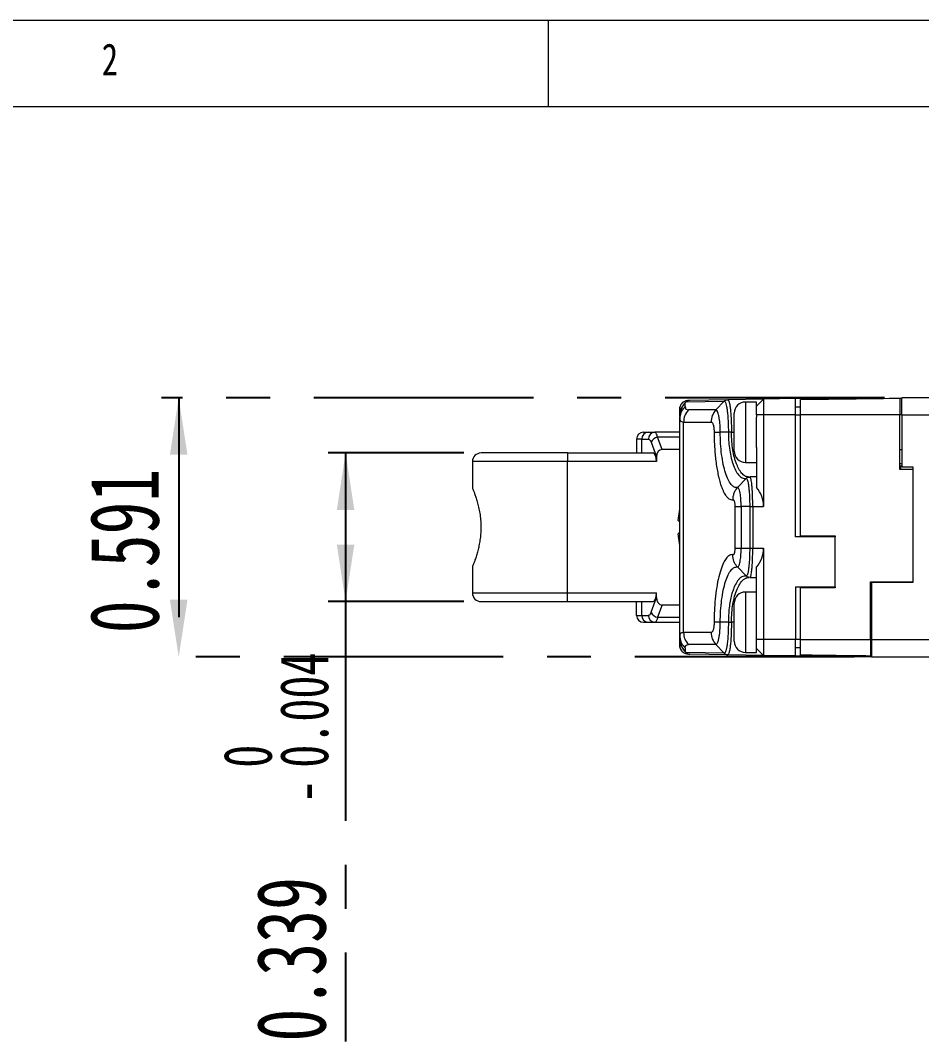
# Model space of a CAD drawing. Header units: inches. Extents: x 0.2 to 16.3, y 0.2 to 11.5.
# Drawn here: x 3.128 to 5.182, y 9.169 to 11.496 of the extents above; entities that cross this region are included whole.
import ezdxf

# ---------------------------------------------------------------- set-up
doc = ezdxf.new("R2010")
doc.units = ezdxf.units.IN
doc.header["$MEASUREMENT"] = 0
doc.linetypes.add('CENTERX2', pattern=[0.8, 0.5, -0.1, 0.1, -0.1])
doc.layers.add('CENTER_LINE', color=7, linetype='CENTERX2')
doc.styles.add('SLDTEXTSTYLE0', font='TXT', dxfattribs={"width": 0.7})
doc.styles.add('SLDTEXTSTYLE3', font='TXT', dxfattribs={"width": 0.75})
doc.dimstyles.new('SLDDIMSTYLE2', dxfattribs={"dimtxt": 0.15748, "dimasz": 0.13, "dimexe": 0, "dimexo": 0.0625, "dimgap": 0.03937, "dimtad": 1, "dimdec": 3, "dimrnd": 1e-09, "dimdsep": 46, "dimtxsty": 'SLDTEXTSTYLE0', "dimsah": 1, "dimcen": 0.09, "dimadec": 0, "dimazin": 2, "dimtfac": 1, "dimtdec": 3, "dimtofl": 0, "dimtmove": 0, "dimatfit": 3, "dimfxl": 1, "dimfrac": 2, "dimtolj": 1, "dimtzin": 12, "dimarcsym": 0})
doc.dimstyles.new('SLDDIMSTYLE8', dxfattribs={"dimtxt": 0.15748, "dimasz": 0.13, "dimexe": 0, "dimexo": 0.0625, "dimgap": 0.03937, "dimtad": 1, "dimdec": 3, "dimrnd": 1e-09, "dimdsep": 46, "dimtxsty": 'SLDTEXTSTYLE0', "dimsah": 1, "dimcen": 0.09, "dimadec": 0, "dimazin": 2, "dimtol": 1, "dimtm": 0.003937, "dimtfac": 1, "dimtdec": 3, "dimtofl": 0, "dimtmove": 0, "dimatfit": 3, "dimfxl": 1, "dimfrac": 2, "dimtolj": 1, "dimarcsym": 0})

# ---------------------------------------------------------------- blocks, each defined once
blk = doc.blocks.new('_D_16')
at = {"layer": 'CENTER_LINE'}
for p, q in [((4.1386, 10.5102), (3.8299, 10.5102)), ((3.8693, 10.5102), (3.8693, 10.1716)), ((4.1386, 10.1716), (3.8299, 10.1716)), ((3.8693, 10.1716), (3.8693, 9.1688))]:
    blk.add_line(p, q, dxfattribs=at)
for points in [[(3.8693, 10.5102), (3.8493, 10.3802), (3.8893, 10.3802)], [(3.8693, 10.1716), (3.8893, 10.3016), (3.8493, 10.3016)]]:
    blk.add_solid(points, dxfattribs=at)
at = {"layer": 'CENTER_LINE', "attachment_point": 1, "rotation": 90, "style": 'SLDTEXTSTYLE0'}
for s, insert, char_height in [('0.004', (3.7194, 9.7929), 0.11024), ('0', (3.5909, 9.7929), 0.1102), ('-', (3.7194, 9.7127), 0.1102), ('0.339', (3.6663, 9.1688), 0.15748)]:
    blk.add_mtext(s, dxfattribs=dict(at, insert=insert, char_height=char_height))
blk = doc.blocks.new('_D_17')
at = {"layer": 'CENTER_LINE'}
for p, q in [((5.0973, 10.6362), (3.4496, 10.6362)), ((3.489, 10.6362), (3.489, 10.0456)), ((5.0284, 10.0456), (3.4496, 10.0456))]:
    blk.add_line(p, q, dxfattribs=at)
for points in [[(3.489, 10.6362), (3.469, 10.5062), (3.509, 10.5062)], [(3.489, 10.0456), (3.509, 10.1756), (3.469, 10.1756)]]:
    blk.add_solid(points, dxfattribs=at)
at = {"layer": 'CENTER_LINE', "insert": (3.286, 10.0995), "char_height": 0.15748, "attachment_point": 1, "rotation": 90, "style": 'SLDTEXTSTYLE0'}
blk.add_mtext('0.591', dxfattribs=at)

msp = doc.modelspace()

# ---------------------------------------------------------------- linework, layer by layer
at = {"color": 7, "linetype": 'Continuous', "lineweight": 18}
for p, q in [((16.3386, 11.4961), (0.1969, 11.4961)), ((4.3307, 11.4961), (4.3307, 11.2992)), ((16.1516, 11.2992), (0.3937, 11.2992)), ((4.8945, 10.6343), (4.9851, 10.6359)), ((4.9851, 10.6359), (4.9851, 10.6334)), ((5.2016, 10.6362), (5.1367, 10.6362)), ((4.6432, 10.6246), (4.6426, 10.6239)), ((4.6438, 10.6252), (4.6428, 10.6244)), ((4.6432, 10.6159), (4.6432, 10.6246)), ((4.6458, 10.6266), (4.7323, 10.6281)), ((4.6536, 10.6301), (4.6501, 10.63)), ((4.7402, 10.6316), (4.6536, 10.6301)), ((4.7132, 10.6084), (4.7323, 10.6281)), ((4.7421, 10.6303), (4.7375, 10.6312)), ((4.8217, 10.633), (4.7402, 10.6316)), ((4.8059, 10.6264), (4.7804, 10.6264)), ((4.8041, 10.6328), (4.804, 10.6327)), ((4.8217, 10.633), (4.8059, 10.617)), ((4.8059, 10.617), (4.8059, 10.6264)), ((4.8059, 10.5968), (4.8059, 10.617)), ((4.8945, 10.6343), (4.8217, 10.633)), ((4.8217, 10.633), (4.8217, 10.5968)), ((4.8945, 10.5968), (4.8945, 10.6343)), ((4.9063, 10.6148), (4.8945, 10.6148)), ((5.1327, 10.6352), (5.1367, 10.6353)), ((4.6307, 10.5946), (4.6307, 10.6103)), ((4.6323, 10.602), (4.6307, 10.5934)), ((4.6307, 10.588), (4.6307, 10.5934)), ((4.6309, 10.5918), (4.6309, 10.5869)), ((4.7132, 10.6084), (4.6507, 10.6084)), ((4.7548, 10.5142), (4.7548, 10.6008)), ((4.8217, 10.5968), (4.8059, 10.5968)), ((4.8059, 10.5968), (4.8059, 10.5922)), ((4.8059, 10.5228), (4.8059, 10.5922)), ((4.8217, 10.5968), (4.8217, 10.3883)), ((4.8945, 10.5968), (4.8217, 10.5968)), ((4.8945, 10.3193), (4.8945, 10.5968)), ((4.8945, 10.5968), (4.9063, 10.5968)), ((4.9063, 10.3212), (4.9063, 10.5968)), ((5.1367, 10.5968), (5.1327, 10.5968)), ((5.1327, 10.4728), (5.1327, 10.5968)), ((5.1367, 10.5968), (5.1367, 10.4787)), ((5.1367, 10.5968), (5.678, 10.5968)), ((4.6307, 10.0938), (4.6307, 10.588)), ((4.6396, 10.1013), (4.6396, 10.5805)), ((4.6396, 10.5805), (4.7023, 10.5805)), ((4.559, 10.5575), (4.5742, 10.5575)), ((4.5757, 10.5573), (4.5716, 10.5572)), ((4.5749, 10.5569), (4.5742, 10.5575)), ((4.6307, 10.5575), (4.5742, 10.5575)), ((4.5905, 10.5181), (4.5803, 10.5459)), ((4.6307, 10.5459), (4.5803, 10.5459)), ((4.7416, 10.5575), (4.7232, 10.5575)), ((4.5442, 10.5417), (4.5323, 10.5417)), ((4.5323, 10.5417), (4.5323, 10.5102)), ((4.5442, 10.5102), (4.5442, 10.5417)), ((4.5442, 10.5417), (4.5594, 10.5417)), ((4.5655, 10.5348), (4.5777, 10.5012)), ((4.8059, 10.5228), (4.8059, 10.4316)), ((4.3748, 10.5102), (4.3748, 10.4905)), ((4.3748, 10.5102), (4.5706, 10.5102)), ((4.5777, 10.5012), (4.5777, 10.4905)), ((4.6307, 10.5181), (4.5905, 10.5181)), ((5.1327, 10.5181), (5.1367, 10.5181)), ((4.1583, 10.4905), (4.1583, 10.4302)), ((4.3748, 10.1913), (4.3748, 10.4905)), ((4.5777, 10.4905), (4.3748, 10.4905)), ((4.7804, 10.4886), (4.8059, 10.4886)), ((5.1347, 10.4844), (5.1347, 10.4865)), ((5.1347, 10.4728), (5.1347, 10.4815)), ((5.1366, 10.4827), (5.1367, 10.4827)), ((5.1367, 10.4787), (5.1622, 10.4787)), ((5.1622, 10.4787), (5.1622, 10.2149)), ((4.7823, 10.452), (4.7624, 10.4314)), ((4.7836, 10.4561), (4.782, 10.4566)), ((4.7922, 10.4545), (4.7855, 10.4542)), ((4.7877, 10.455), (4.7859, 10.4555)), ((4.8059, 10.4557), (4.7903, 10.4555)), ((5.1622, 10.4728), (5.1327, 10.4728)), ((4.6273, 10.3561), (4.6307, 10.3824)), ((4.7566, 10.3884), (4.7566, 10.2934)), ((4.7902, 10.3884), (4.7707, 10.3883)), ((4.7707, 10.3883), (4.7707, 10.2935)), ((4.7902, 10.3884), (4.7902, 10.2935)), ((4.7972, 10.3883), (4.7972, 10.2935)), ((4.7972, 10.3883), (4.8217, 10.3883)), ((4.6273, 10.3561), (4.6307, 10.3527)), ((4.6307, 10.3291), (4.6273, 10.3257)), ((4.6307, 10.2994), (4.6273, 10.3257)), ((4.9851, 10.3193), (4.8945, 10.3193)), ((4.9063, 10.3212), (4.9063, 10.3193)), ((4.9063, 10.3212), (4.9851, 10.3212)), ((4.9851, 10.3212), (4.9851, 10.3193)), ((4.9851, 10.2051), (4.9851, 10.3193)), ((4.7707, 10.2935), (4.7902, 10.2935)), ((4.7972, 10.2935), (4.8217, 10.2935)), ((4.8217, 10.2935), (4.8217, 10.085)), ((4.1583, 10.2516), (4.1583, 10.1913)), ((4.7624, 10.2505), (4.7823, 10.2299)), ((4.8059, 10.1591), (4.8059, 10.2502)), ((4.782, 10.2253), (4.7877, 10.2268)), ((4.7855, 10.2276), (4.7922, 10.2273)), ((4.7902, 10.2264), (4.8059, 10.2261)), ((5.0658, 10.2169), (5.1622, 10.2169)), ((5.0658, 10.085), (5.0658, 10.2169)), ((4.8945, 10.2051), (4.9851, 10.2051)), ((4.8945, 10.2051), (4.8945, 10.085)), ((4.9063, 10.2051), (4.9063, 10.2031)), ((4.9063, 10.085), (4.9063, 10.2031)), ((4.9851, 10.2031), (4.9063, 10.2031)), ((4.9851, 10.2051), (4.9851, 10.2031)), ((5.0678, 10.2149), (5.0678, 10.085)), ((5.1622, 10.2149), (5.0678, 10.2149)), ((4.3748, 10.1913), (4.5777, 10.1913)), ((4.3748, 10.1716), (4.3748, 10.1913)), ((4.3748, 10.1716), (4.5706, 10.1716)), ((4.5323, 10.1401), (4.5323, 10.1716)), ((4.5442, 10.1401), (4.5442, 10.1716)), ((4.5655, 10.1471), (4.5777, 10.1806)), ((4.5777, 10.1806), (4.5777, 10.1913)), ((4.8059, 10.1933), (4.7804, 10.1933)), ((4.5905, 10.1638), (4.5803, 10.1359)), ((4.5905, 10.1638), (4.6307, 10.1638)), ((4.7548, 10.1237), (4.7548, 10.1677)), ((4.8059, 10.1233), (4.8059, 10.1591)), ((5.0678, 10.1638), (5.0658, 10.1638)), ((4.5323, 10.1401), (4.5442, 10.1401)), ((4.5442, 10.1401), (4.5594, 10.1401)), ((4.559, 10.1244), (4.5742, 10.1244)), ((4.5716, 10.1246), (4.5746, 10.1246)), ((4.5742, 10.1244), (4.6307, 10.1244)), ((4.5803, 10.1359), (4.6307, 10.1359)), ((4.7416, 10.1244), (4.7232, 10.1244)), ((4.7023, 10.1013), (4.6396, 10.1013)), ((4.7548, 10.0811), (4.7548, 10.1237)), ((4.8059, 10.0897), (4.8059, 10.1233)), ((4.6307, 10.0938), (4.6312, 10.095)), ((4.6307, 10.0885), (4.6307, 10.0938)), ((4.6307, 10.0885), (4.6323, 10.0799)), ((4.6307, 10.0715), (4.6307, 10.0873)), ((4.6309, 10.0949), (4.6309, 10.0901)), ((4.8059, 10.085), (4.8059, 10.0897)), ((4.8217, 10.085), (4.8059, 10.085)), ((4.8059, 10.0649), (4.8059, 10.085)), ((4.8945, 10.085), (4.8217, 10.085)), ((4.8217, 10.085), (4.8217, 10.0488)), ((4.8945, 10.0476), (4.8945, 10.085)), ((4.9063, 10.085), (4.8945, 10.085)), ((5.0658, 10.085), (5.0678, 10.085)), ((5.0678, 10.085), (5.678, 10.085)), ((4.6432, 10.0572), (4.6426, 10.0579)), ((4.6432, 10.066), (4.6432, 10.0572)), ((4.7323, 10.0537), (4.6458, 10.0552)), ((4.7132, 10.0735), (4.6507, 10.0735)), ((4.7323, 10.0537), (4.7132, 10.0735)), ((4.7804, 10.0555), (4.8059, 10.0555)), ((4.8059, 10.0555), (4.8059, 10.0649)), ((4.8217, 10.0488), (4.8059, 10.0649)), ((4.8945, 10.067), (4.9063, 10.067)), ((4.6536, 10.0518), (4.6501, 10.0518)), ((4.7402, 10.0503), (4.6536, 10.0518)), ((4.7375, 10.0506), (4.7412, 10.0514)), ((4.7415, 10.052), (4.7402, 10.0503)), ((4.8217, 10.0488), (4.7402, 10.0503)), ((4.804, 10.0492), (4.8041, 10.049)), ((4.8945, 10.0476), (4.8217, 10.0488)), ((4.9929, 10.0459), (4.8945, 10.0476)), ((4.9929, 10.0483), (4.9929, 10.0459)), ((4.9929, 10.0459), (5.0048, 10.0456)), ((5.0678, 10.0456), (5.0048, 10.0456)), ((5.0678, 10.0474), (5.0658, 10.0475)), ((5.0678, 10.0456), (5.241, 10.0456))]:
    msp.add_line(p, q, dxfattribs=at)
at = {"color": 8, "linetype": 'Continuous', "lineweight": 18}
for p, q in [((4.6419, 10.6234), (4.6426, 10.6239)), ((4.6429, 10.6245), (4.6432, 10.6246)), ((4.6501, 10.63), (4.6501, 10.6294)), ((4.7804, 10.6264), (4.7804, 10.4886)), ((4.7486, 10.5575), (4.7548, 10.5575)), ((4.3748, 10.4905), (4.1583, 10.4905)), ((5.1327, 10.4865), (5.1347, 10.4865)), ((4.1583, 10.1913), (4.3748, 10.1913)), ((4.7804, 10.1933), (4.7804, 10.1233)), ((4.7548, 10.1244), (4.7486, 10.1244)), ((4.7804, 10.1233), (4.7804, 10.0555)), ((4.6426, 10.0579), (4.6419, 10.0584)), ((4.6501, 10.0524), (4.6501, 10.0518))]:
    msp.add_line(p, q, dxfattribs=at)
for centre, start, end in [((4.6684, 10.5879), 131.9193, 174.1094), ((4.6684, 10.094), 185.8906, 228.0807)]:
    msp.add_arc(centre, 0.0376, start, end, dxfattribs=at)
at = {"color": 7, "linetype": 'Continuous', "lineweight": 18}
for centre, radius, start, end in [((4.6538, 10.6189), 0.0112, 91.1771, 136.307), ((4.7804, 10.6008), 0.0256, 90, 180), ((4.6797, 10.5806), 0.0401, 136.2244, 180.1629), ((4.5481, 10.5417), 0.0157, 90, 180), ((4.5595, 10.5422), 0.0153, 91.8362, 181.7254), ((4.5747, 10.5422), 0.0153, 91.8362, 181.7254), ((4.5828, 10.5272), 0.0189, 97.6156, 156.3064), ((4.178, 10.4905), 0.0197, 90, 180), ((4.7804, 10.5142), 0.0256, 180, 270), ((4.178, 10.1913), 0.0197, 180, 270), ((4.7804, 10.1677), 0.0256, 90, 180), ((4.5481, 10.1401), 0.0157, 180, 270), ((4.5595, 10.1397), 0.0153, 178.2746, 268.1638), ((4.5747, 10.1397), 0.0153, 178.2746, 268.1638), ((4.5828, 10.1546), 0.0189, 203.6936, 262.3844), ((4.6797, 10.1012), 0.0401, 179.8371, 223.7756), ((4.7804, 10.0811), 0.0256, 180, 270), ((4.6538, 10.063), 0.0112, 223.693, 268.8224)]:
    msp.add_arc(centre, radius, start, end, dxfattribs=at)
for centre, major_axis, ratio, start_param, end_param in [((4.5706, 10.4905), (0, 0.0197), 0.36397, 4.712389, 6.283185), ((4.5945, 10.4958), (0.0079, -0.0216), 0.684791, 2.897326, 4.223856), ((4.7563, 10.3883), (0, 0.0665), 0.982842, 4.712389, 5.421162), ((4.7563, 10.2935), (0, 0.0665), 0.982842, 4.003616, 4.712389), ((4.5706, 10.1913), (0, 0.0197), 0.36397, 3.141593, 4.712389), ((4.5945, 10.186), (-0.0079, -0.0216), 0.684791, 5.200922, 6.527452)]:
    msp.add_ellipse(centre, major_axis=major_axis, ratio=ratio, start_param=start_param, end_param=end_param, dxfattribs=at)
for points in [[(5.1367, 10.5968), (5.1367, 10.602), (5.1367, 10.6123), (5.1367, 10.6253), (5.1367, 10.6344), (5.1367, 10.6356), (5.1367, 10.6362)], [(4.5481, 10.5575), (4.5485, 10.5575), (4.5494, 10.5575), (4.5558, 10.5575), (4.559, 10.5575)], [(4.7566, 10.3884), (4.7581, 10.3884), (4.761, 10.3884), (4.7675, 10.3884), (4.7707, 10.3883)], [(4.7902, 10.3884), (4.7913, 10.3884), (4.7934, 10.3884), (4.7959, 10.3884), (4.7972, 10.3883)], [(4.7566, 10.2934), (4.7581, 10.2934), (4.761, 10.2934), (4.7675, 10.2935), (4.7707, 10.2935)], [(4.7902, 10.2935), (4.7913, 10.2935), (4.7934, 10.2935), (4.7959, 10.2935), (4.7972, 10.2935)], [(4.5481, 10.1244), (4.5485, 10.1244), (4.5494, 10.1244), (4.5558, 10.1244), (4.559, 10.1244)], [(5.0678, 10.085), (5.0678, 10.0799), (5.0678, 10.0695), (5.0678, 10.0565), (5.0678, 10.0474), (5.0678, 10.0462), (5.0678, 10.0456)]]:
    msp.add_open_spline(points, degree=3, dxfattribs=at)
for points, knots in [([(4.6307, 10.6103), (4.631, 10.6128), (4.6316, 10.6178), (4.636, 10.6245), (4.6415, 10.6282), (4.6463, 10.6297), (4.6488, 10.6299), (4.6501, 10.63)], [0, 0, 0, 0, 0.260217, 0.529104, 0.765257, 0.882426, 1, 1, 1, 1]), ([(4.6366, 10.6243), (4.6366, 10.6243), (4.6353, 10.6233), (4.6336, 10.6207), (4.6313, 10.616), (4.631, 10.6126), (4.6308, 10.6105)], [0, 0, 0, 0, 0.009129, 0.32484, 0.587713, 1, 1, 1, 1]), ([(4.6418, 10.6232), (4.6387, 10.6189), (4.6341, 10.6125), (4.6322, 10.6046), (4.6316, 10.602)], [0, 0, 0, 0, 0.672334, 1, 1, 1, 1]), ([(4.6503, 10.6297), (4.6496, 10.6296), (4.6483, 10.6295), (4.6459, 10.6292), (4.6428, 10.6284), (4.6398, 10.6271), (4.6377, 10.6253), (4.6366, 10.6243)], [0, 0, 0, 0, 0.12667, 0.244052, 0.446712, 0.723277, 1, 1, 1, 1]), ([(4.6417, 10.623), (4.6417, 10.6232), (4.6417, 10.6233), (4.6419, 10.6234), (4.6419, 10.6234)], [0, 0, 0, 0, 0.703254, 1, 1, 1, 1]), ([(4.6429, 10.6246), (4.6427, 10.6244), (4.6424, 10.624), (4.642, 10.6237), (4.6419, 10.6235)], [0, 0, 0, 0, 0.487659, 1, 1, 1, 1]), ([(4.6429, 10.6244), (4.6429, 10.6244), (4.6428, 10.6245), (4.6429, 10.6245), (4.6429, 10.6245)], [0, 0, 0, 0, 0.773699, 1, 1, 1, 1]), ([(4.6458, 10.6266), (4.6457, 10.6266), (4.6456, 10.6266), (4.6453, 10.6264), (4.6448, 10.626), (4.644, 10.6254), (4.6435, 10.6249), (4.6432, 10.6246)], [0, 0, 0, 0, 0.105787, 0.213994, 0.459109, 0.727072, 1, 1, 1, 1]), ([(4.6432, 10.6159), (4.6435, 10.6137), (4.6441, 10.6093), (4.6485, 10.6087), (4.6507, 10.6084)], [0, 0, 0, 0, 0.504154, 1, 1, 1, 1]), ([(4.7323, 10.6281), (4.7327, 10.6285), (4.7338, 10.6295), (4.7358, 10.6306), (4.7381, 10.6314), (4.7395, 10.6315), (4.7402, 10.6316)], [0, 0, 0, 0, 0.183981, 0.49927, 0.753248, 1, 1, 1, 1]), ([(4.7323, 10.6281), (4.7329, 10.6278), (4.7341, 10.6272), (4.7359, 10.6229), (4.7375, 10.6164), (4.739, 10.6076), (4.7401, 10.5969), (4.741, 10.5846), (4.7415, 10.5713), (4.7416, 10.5621), (4.7416, 10.5575)], [0, 0, 0, 0, 0.125092, 0.249779, 0.374496, 0.499382, 0.624389, 0.74933, 0.874457, 1, 1, 1, 1]), ([(4.7402, 10.6316), (4.7402, 10.6316), (4.7402, 10.6316), (4.7402, 10.6316), (4.7403, 10.6316), (4.7407, 10.6315), (4.7412, 10.6312), (4.7416, 10.6305), (4.7418, 10.6302)], [0, 0, 0, 0, 0.001486, 0.013465, 0.046994, 0.174239, 0.66937, 1, 1, 1, 1]), ([(4.9063, 10.6324), (4.9486, 10.633), (5.0241, 10.6339), (5.0995, 10.6348), (5.1327, 10.6352)], [0, 0, 0, 0, 0.5600039, 1, 1, 1, 1]), ([(4.9063, 10.5968), (4.9063, 10.5988), (4.9063, 10.6028), (4.9063, 10.6086), (4.9063, 10.6142), (4.9063, 10.6191), (4.9063, 10.6235), (4.9063, 10.6271), (4.9063, 10.6299), (4.9063, 10.6315), (4.9063, 10.6323), (4.9063, 10.6324), (4.9063, 10.6324)], [0, 0, 0, 0, 0.105847, 0.214763, 0.32061, 0.429527, 0.535365, 0.644273, 0.750108, 0.859012, 0.929074, 1, 1, 1, 1]), ([(5.1327, 10.6352), (5.1327, 10.6351), (5.1327, 10.6349), (5.1327, 10.6332), (5.1327, 10.6306), (5.1327, 10.627), (5.1327, 10.6225), (5.1327, 10.6173), (5.1327, 10.6115), (5.1327, 10.606), (5.1327, 10.6011), (5.1327, 10.5983), (5.1327, 10.5968)], [0, 0, 0, 0, 0.105848, 0.214764, 0.320612, 0.42953, 0.535368, 0.644276, 0.750111, 0.859015, 0.929075, 1, 1, 1, 1]), ([(4.7132, 10.6084), (4.71, 10.6043), (4.7037, 10.5962), (4.7028, 10.5857), (4.7023, 10.5805)], [0, 0, 0, 0, 0.5004353, 1, 1, 1, 1]), ([(4.7232, 10.5575), (4.7231, 10.5629), (4.7229, 10.5747), (4.7213, 10.5881), (4.7194, 10.5974), (4.7176, 10.6032), (4.7155, 10.6074), (4.714, 10.608), (4.7132, 10.6084)], [0, 0, 0, 0, 0.20459, 0.437673, 0.566426, 0.702382, 0.846176, 1, 1, 1, 1]), ([(5.1327, 10.5968), (5.0905, 10.5969), (5.015, 10.597), (4.9395, 10.5969), (4.9063, 10.5968)], [0, 0, 0, 0, 0.560005, 1, 1, 1, 1]), ([(4.6396, 10.5805), (4.637, 10.5808), (4.6318, 10.5815), (4.6311, 10.5858), (4.6307, 10.588)], [0, 0, 0, 0, 0.495576, 1, 1, 1, 1]), ([(4.7023, 10.5805), (4.7032, 10.5804), (4.7044, 10.5803), (4.706, 10.5777), (4.7071, 10.5749), (4.7079, 10.5713), (4.7086, 10.5671), (4.7091, 10.5625), (4.7091, 10.5592), (4.7091, 10.5576)], [0, 0, 0, 0, 0.245572, 0.373218, 0.499285, 0.625401, 0.751777, 0.877837, 1, 1, 1, 1]), ([(4.7091, 10.5576), (4.7092, 10.5526), (4.7092, 10.5424), (4.7099, 10.5269), (4.7109, 10.5113), (4.7125, 10.4955), (4.7146, 10.4801), (4.7168, 10.4677), (4.7187, 10.4583), (4.7204, 10.4514), (4.7222, 10.4448), (4.7242, 10.438), (4.7266, 10.4312), (4.7294, 10.4245), (4.7322, 10.4188), (4.735, 10.4142), (4.7377, 10.4106), (4.7403, 10.4079), (4.7449, 10.404), (4.7488, 10.4037), (4.7517, 10.4034)], [0, 0, 0, 0, 0.06023, 0.121537, 0.18655, 0.252297, 0.322644, 0.39284, 0.430167, 0.467563, 0.505168, 0.543119, 0.592798, 0.642253, 0.69179, 0.741714, 0.782226, 0.822689, 0.863257, 1, 1, 1, 1]), ([(4.7091, 10.5576), (4.7106, 10.5576), (4.7135, 10.5575), (4.72, 10.5575), (4.7232, 10.5575)], [0, 0, 0, 0, 0.497276, 1, 1, 1, 1]), ([(4.7624, 10.4314), (4.76, 10.4314), (4.755, 10.4315), (4.7478, 10.4379), (4.741, 10.4488), (4.7349, 10.4642), (4.7299, 10.4836), (4.7261, 10.5064), (4.7236, 10.5313), (4.7233, 10.5488), (4.7232, 10.5575)], [0, 0, 0, 0, 0.123584, 0.248726, 0.373798, 0.499207, 0.624438, 0.749796, 0.875432, 1, 1, 1, 1]), ([(4.7416, 10.5575), (4.7417, 10.5515), (4.742, 10.539), (4.7438, 10.5204), (4.747, 10.5021), (4.7516, 10.4851), (4.7577, 10.4704), (4.765, 10.4592), (4.7734, 10.4521), (4.7793, 10.452), (4.7823, 10.452)], [0, 0, 0, 0, 0.10102, 0.209221, 0.324285, 0.446028, 0.574634, 0.7099, 0.851901, 1, 1, 1, 1]), ([(4.7486, 10.5575), (4.7473, 10.5575), (4.7448, 10.5575), (4.7427, 10.5575), (4.7416, 10.5575)], [0, 0, 0, 0, 0.497258, 1, 1, 1, 1]), ([(4.7886, 10.4553), (4.786, 10.4556), (4.781, 10.4562), (4.7734, 10.462), (4.7666, 10.4711), (4.7614, 10.4817), (4.7579, 10.4914), (4.7547, 10.5022), (4.7516, 10.5169), (4.7492, 10.5365), (4.7488, 10.5503), (4.7486, 10.5575)], [0, 0, 0, 0, 0.1257453, 0.2512301, 0.3847948, 0.5016554, 0.5674795, 0.631015, 0.7512634, 0.8721587, 1, 1, 1, 1]), ([(4.5594, 10.5417), (4.5604, 10.5415), (4.562, 10.541), (4.564, 10.5383), (4.565, 10.536), (4.5655, 10.5348)], [0, 0, 0, 0, 0.428724, 0.713281, 1, 1, 1, 1]), ([(4.3748, 10.5102), (4.3625, 10.5102), (4.3377, 10.5102), (4.3075, 10.5102), (4.2841, 10.5102), (4.2668, 10.5102), (4.2505, 10.5102), (4.2304, 10.5102), (4.2133, 10.5102), (4.1998, 10.5102), (4.1908, 10.5102), (4.1837, 10.5102), (4.1789, 10.5102), (4.1783, 10.5102), (4.178, 10.5102)], [0, 0, 0, 0, 0.119977, 0.239852, 0.304235, 0.368551, 0.434304, 0.499988, 0.63125, 0.695633, 0.759949, 0.840209, 0.919799, 1, 1, 1, 1]), ([(4.7874, 10.4549), (4.7869, 10.4548), (4.7857, 10.4545), (4.784, 10.4535), (4.7829, 10.4525), (4.7823, 10.452)], [0, 0, 0, 0, 0.2472, 0.627125, 1, 1, 1, 1]), ([(4.7823, 10.452), (4.7828, 10.4519), (4.7838, 10.4517), (4.7854, 10.4482), (4.7867, 10.4425), (4.7879, 10.4346), (4.7889, 10.4248), (4.7897, 10.4135), (4.7901, 10.4012), (4.7902, 10.3926), (4.7902, 10.3884)], [0, 0, 0, 0, 0.125187, 0.249946, 0.374696, 0.499673, 0.624667, 0.749543, 0.8745, 1, 1, 1, 1]), ([(4.7918, 10.4545), (4.7916, 10.4548), (4.7912, 10.4554), (4.7909, 10.4554), (4.7907, 10.4555)], [0, 0, 0, 0, 0.500083, 1, 1, 1, 1]), ([(4.1584, 10.4302), (4.1584, 10.4302), (4.1583, 10.4305), (4.1592, 10.4284), (4.1609, 10.4242), (4.1633, 10.4178), (4.1662, 10.4095), (4.1694, 10.3991), (4.1726, 10.3868), (4.1753, 10.3729), (4.1771, 10.3581), (4.1779, 10.343), (4.1775, 10.3286), (4.1761, 10.3147), (4.174, 10.3018), (4.1713, 10.2897), (4.1681, 10.2785), (4.1649, 10.2686), (4.162, 10.2606), (4.1597, 10.2549), (4.1585, 10.2517), (4.1584, 10.2516), (4.1584, 10.2516)], [0, 0, 0, 0, 0.024032, 0.072742, 0.122829, 0.17236, 0.223151, 0.276105, 0.330496, 0.38498, 0.441256, 0.492211, 0.544851, 0.592754, 0.641946, 0.691929, 0.743157, 0.79705, 0.852492, 0.906357, 0.962017, 1, 1, 1, 1]), ([(4.7624, 10.4314), (4.7617, 10.4306), (4.76, 10.4287), (4.7571, 10.4246), (4.7539, 10.4184), (4.7519, 10.4108), (4.7518, 10.4057), (4.7517, 10.4034)], [0, 0, 0, 0, 0.102747, 0.250574, 0.500307, 0.782826, 1, 1, 1, 1]), ([(4.7707, 10.3883), (4.7706, 10.3922), (4.7705, 10.4004), (4.7696, 10.4109), (4.7683, 10.4194), (4.7667, 10.4261), (4.7646, 10.4308), (4.7631, 10.4312), (4.7624, 10.4314)], [0, 0, 0, 0, 0.1677364, 0.3521428, 0.4871717, 0.6389737, 0.831837, 1, 1, 1, 1]), ([(4.7517, 10.4034), (4.752, 10.4035), (4.7526, 10.4038), (4.7535, 10.4033), (4.7543, 10.4021), (4.7551, 10.4003), (4.7557, 10.3979), (4.7562, 10.395), (4.7566, 10.3918), (4.7566, 10.3896), (4.7566, 10.3884)], [0, 0, 0, 0, 0.11782, 0.242931, 0.371062, 0.499161, 0.624773, 0.752597, 0.87771, 1, 1, 1, 1]), ([(4.7566, 10.2934), (4.7566, 10.2923), (4.7565, 10.29), (4.7562, 10.2869), (4.7557, 10.284), (4.7551, 10.2816), (4.7543, 10.2797), (4.7535, 10.2786), (4.7526, 10.278), (4.752, 10.2783), (4.7517, 10.2784)], [0, 0, 0, 0, 0.120683, 0.247152, 0.372056, 0.500257, 0.625655, 0.756459, 0.880216, 1, 1, 1, 1]), ([(4.7624, 10.2505), (4.7631, 10.2506), (4.7643, 10.2509), (4.7661, 10.2543), (4.7676, 10.2592), (4.7692, 10.2672), (4.7704, 10.2788), (4.7706, 10.2888), (4.7707, 10.2935)], [0, 0, 0, 0, 0.155857, 0.300953, 0.437924, 0.567125, 0.799357, 1, 1, 1, 1]), ([(4.7902, 10.2935), (4.7902, 10.2892), (4.7901, 10.2806), (4.7897, 10.2683), (4.7889, 10.2571), (4.7879, 10.2473), (4.7867, 10.2393), (4.7854, 10.2336), (4.7839, 10.2302), (4.7828, 10.23), (4.7823, 10.2299)], [0, 0, 0, 0, 0.125449, 0.250399, 0.375304, 0.500371, 0.625369, 0.750133, 0.874874, 1, 1, 1, 1]), ([(4.7517, 10.2784), (4.7506, 10.2785), (4.7482, 10.2786), (4.7447, 10.2773), (4.7413, 10.275), (4.7381, 10.2718), (4.7352, 10.2678), (4.7308, 10.2608), (4.7255, 10.2485), (4.7196, 10.2284), (4.7148, 10.2045), (4.7115, 10.1782), (4.7095, 10.1513), (4.7092, 10.1332), (4.7091, 10.1242)], [0, 0, 0, 0, 0.053711, 0.107932, 0.163078, 0.211631, 0.259904, 0.30816, 0.427352, 0.546008, 0.668001, 0.784319, 0.893243, 1, 1, 1, 1]), ([(4.7624, 10.2505), (4.762, 10.2509), (4.7586, 10.2546), (4.753, 10.2635), (4.7522, 10.2732), (4.7517, 10.2784)], [0, 0, 0, 0, 0.057383, 0.500719, 1, 1, 1, 1]), ([(4.7232, 10.1244), (4.7233, 10.1331), (4.7237, 10.1505), (4.7261, 10.1755), (4.7299, 10.1982), (4.7349, 10.2176), (4.741, 10.2331), (4.7478, 10.2439), (4.755, 10.2504), (4.76, 10.2504), (4.7624, 10.2505)], [0, 0, 0, 0, 0.124691, 0.250146, 0.375426, 0.500837, 0.625995, 0.751307, 0.876449, 1, 1, 1, 1]), ([(4.7823, 10.2299), (4.779, 10.2298), (4.7747, 10.2297), (4.7697, 10.2264), (4.7673, 10.2243), (4.7648, 10.2216), (4.7609, 10.2165), (4.7573, 10.2101), (4.7541, 10.2025), (4.7523, 10.1978), (4.7506, 10.1925), (4.7482, 10.1843), (4.7457, 10.1727), (4.7433, 10.1573), (4.7419, 10.141), (4.7417, 10.1299), (4.7416, 10.1244)], [0, 0, 0, 0, 0.165177, 0.207303, 0.24968, 0.29228, 0.335091, 0.463029, 0.500141, 0.539297, 0.580503, 0.623736, 0.718642, 0.813068, 0.906929, 1, 1, 1, 1]), ([(4.7822, 10.2252), (4.7828, 10.2255), (4.7846, 10.2263), (4.7868, 10.2266), (4.7882, 10.2265), (4.7886, 10.2265)], [0, 0, 0, 0, 0.2965727, 0.852562, 1, 1, 1, 1]), ([(4.7874, 10.2269), (4.7873, 10.2269), (4.7863, 10.2271), (4.7848, 10.2279), (4.7833, 10.2289), (4.7826, 10.2296), (4.7823, 10.2299)], [0, 0, 0, 0, 0.056869, 0.50311, 0.817082, 1, 1, 1, 1]), ([(4.7907, 10.2264), (4.7908, 10.2264), (4.791, 10.2264), (4.7913, 10.2266), (4.7916, 10.227), (4.7917, 10.2272)], [0, 0, 0, 0, 0.270766, 0.627578, 1, 1, 1, 1]), ([(4.178, 10.1716), (4.1783, 10.1716), (4.1789, 10.1716), (4.1837, 10.1716), (4.1908, 10.1716), (4.1998, 10.1716), (4.2133, 10.1716), (4.2304, 10.1716), (4.2505, 10.1716), (4.2668, 10.1716), (4.2841, 10.1716), (4.3075, 10.1716), (4.3377, 10.1716), (4.3625, 10.1716), (4.3748, 10.1716)], [0, 0, 0, 0, 0.080201, 0.159791, 0.240051, 0.304367, 0.36875, 0.500012, 0.565696, 0.631449, 0.695765, 0.760148, 0.880023, 1, 1, 1, 1]), ([(4.5655, 10.1471), (4.5648, 10.1453), (4.5635, 10.1425), (4.5614, 10.1405), (4.5601, 10.1403), (4.5594, 10.1401)], [0, 0, 0, 0, 0.427559, 0.711619, 1, 1, 1, 1]), ([(4.5803, 10.1359), (4.5796, 10.1331), (4.5784, 10.1287), (4.5763, 10.1251), (4.575, 10.1246), (4.5742, 10.1244)], [0, 0, 0, 0, 0.4300589, 0.6669126, 1, 1, 1, 1]), ([(4.7091, 10.1242), (4.7091, 10.1226), (4.7091, 10.1194), (4.7086, 10.1148), (4.7079, 10.1105), (4.7071, 10.107), (4.706, 10.1042), (4.7044, 10.1015), (4.7032, 10.1014), (4.7023, 10.1013)], [0, 0, 0, 0, 0.1217842, 0.248137, 0.3738725, 0.5005869, 0.6260295, 0.7538306, 1, 1, 1, 1]), ([(4.7232, 10.1244), (4.72, 10.1244), (4.7135, 10.1243), (4.7106, 10.1243), (4.7091, 10.1242)], [0, 0, 0, 0, 0.502722, 1, 1, 1, 1]), ([(4.7132, 10.0735), (4.7138, 10.0736), (4.7151, 10.074), (4.7168, 10.0769), (4.7183, 10.0807), (4.7194, 10.0845), (4.7205, 10.0896), (4.7216, 10.0966), (4.7229, 10.1084), (4.7231, 10.1181), (4.7232, 10.1244)], [0, 0, 0, 0, 0.112175, 0.256584, 0.349315, 0.431694, 0.503823, 0.639155, 0.7666, 1, 1, 1, 1]), ([(4.7416, 10.1244), (4.7416, 10.1198), (4.7415, 10.1105), (4.741, 10.0973), (4.7401, 10.085), (4.739, 10.0743), (4.7375, 10.0655), (4.7359, 10.059), (4.7341, 10.0547), (4.7329, 10.0541), (4.7323, 10.0537)], [0, 0, 0, 0, 0.125362, 0.2502486, 0.3750999, 0.50004, 0.6249751, 0.7497871, 0.8746715, 1, 1, 1, 1]), ([(4.7416, 10.1244), (4.7427, 10.1244), (4.7448, 10.1244), (4.7473, 10.1244), (4.7486, 10.1244)], [0, 0, 0, 0, 0.5027423, 1, 1, 1, 1]), ([(4.7023, 10.1013), (4.7028, 10.0961), (4.7037, 10.0857), (4.71, 10.0776), (4.7132, 10.0735)], [0, 0, 0, 0, 0.49864, 1, 1, 1, 1]), ([(4.6316, 10.0798), (4.6322, 10.0773), (4.6341, 10.0694), (4.6387, 10.0629), (4.6418, 10.0586)], [0, 0, 0, 0, 0.328855, 1, 1, 1, 1]), ([(4.9063, 10.085), (4.9361, 10.085), (4.9892, 10.0851), (5.0424, 10.085), (5.0658, 10.085)], [0, 0, 0, 0, 0.560004, 1, 1, 1, 1]), ([(4.9063, 10.0494), (4.9063, 10.0498), (4.9063, 10.0506), (4.9063, 10.0567), (4.9063, 10.0658), (4.9063, 10.0758), (4.9063, 10.0824), (4.9063, 10.085)], [0, 0, 0, 0, 0.214702, 0.429404, 0.644089, 0.858766, 1, 1, 1, 1]), ([(5.0658, 10.085), (5.0658, 10.0808), (5.0658, 10.0723), (5.0658, 10.0611), (5.0658, 10.0526), (5.0658, 10.0481), (5.0658, 10.0476), (5.0658, 10.0475)], [0, 0, 0, 0, 0.214702, 0.429406, 0.644091, 0.858768, 1, 1, 1, 1]), ([(4.6501, 10.0518), (4.6488, 10.0519), (4.6462, 10.0521), (4.6425, 10.0534), (4.6391, 10.0552), (4.6353, 10.0585), (4.6316, 10.064), (4.631, 10.069), (4.6307, 10.0715)], [0, 0, 0, 0, 0.119498, 0.23974, 0.361536, 0.485663, 0.730817, 1, 1, 1, 1]), ([(4.6308, 10.0714), (4.6309, 10.0694), (4.6312, 10.0655), (4.6333, 10.0622), (4.6344, 10.0605)], [0, 0, 0, 0, 0.492688, 1, 1, 1, 1]), ([(4.6344, 10.0605), (4.6347, 10.06), (4.6356, 10.0581), (4.6384, 10.0559), (4.6415, 10.054), (4.6451, 10.053), (4.648, 10.0524), (4.6495, 10.0522), (4.6503, 10.0522)], [0, 0, 0, 0, 0.094132, 0.323164, 0.580343, 0.769424, 0.88038, 1, 1, 1, 1]), ([(4.6419, 10.0584), (4.6419, 10.0584), (4.6417, 10.0585), (4.6417, 10.0587), (4.6417, 10.0588)], [0, 0, 0, 0, 0.275349, 1, 1, 1, 1]), ([(4.6419, 10.0584), (4.642, 10.0582), (4.6424, 10.0578), (4.6427, 10.0575), (4.6429, 10.0573)], [0, 0, 0, 0, 0.496714, 1, 1, 1, 1]), ([(4.6432, 10.066), (4.6435, 10.0682), (4.6441, 10.0725), (4.6485, 10.0732), (4.6507, 10.0735)], [0, 0, 0, 0, 0.504153, 1, 1, 1, 1]), ([(4.6458, 10.0552), (4.6457, 10.0552), (4.6456, 10.0553), (4.6453, 10.0554), (4.6447, 10.0559), (4.644, 10.0565), (4.6435, 10.057), (4.6432, 10.0572)], [0, 0, 0, 0, 0.107272, 0.216266, 0.463262, 0.73307, 1, 1, 1, 1]), ([(4.7323, 10.0537), (4.7328, 10.0532), (4.7339, 10.0522), (4.736, 10.0511), (4.7378, 10.0505), (4.7392, 10.0503), (4.7399, 10.0503), (4.7402, 10.0503)], [0, 0, 0, 0, 0.249886, 0.499926, 0.747959, 0.907794, 1, 1, 1, 1]), ([(5.0658, 10.0475), (5.036, 10.0478), (4.9829, 10.0485), (4.9297, 10.0491), (4.9063, 10.0494)], [0, 0, 0, 0, 0.560005, 1, 1, 1, 1])]:
    msp.add_open_spline(points, degree=3, knots=knots, dxfattribs=at)
at = {"color": 8, "linetype": 'Continuous', "lineweight": 18}
for points, knots in [([(4.6426, 10.6239), (4.6389, 10.6192), (4.6336, 10.6126), (4.6326, 10.6043), (4.6323, 10.602)], [0, 0, 0, 0, 0.716171, 1, 1, 1, 1]), ([(4.7418, 10.6302), (4.7421, 10.6298), (4.7425, 10.6289), (4.7433, 10.6268), (4.744, 10.6242), (4.7446, 10.6212), (4.7455, 10.616), (4.7463, 10.6091), (4.7471, 10.6008), (4.7478, 10.5913), (4.7484, 10.5771), (4.7485, 10.5642), (4.7486, 10.5575)], [0, 0, 0, 0, 0.059088, 0.126469, 0.191069, 0.252886, 0.311921, 0.474617, 0.551375, 0.624993, 0.802236, 1, 1, 1, 1]), ([(4.6348, 10.6111), (4.6339, 10.6111), (4.6313, 10.6112), (4.631, 10.6106), (4.6307, 10.6103)], [0, 0, 0, 0, 0.381682, 1, 1, 1, 1]), ([(4.5803, 10.5459), (4.5799, 10.5477), (4.579, 10.5514), (4.5771, 10.5558), (4.5757, 10.5565), (4.5749, 10.5569)], [0, 0, 0, 0, 0.280705, 0.602552, 1, 1, 1, 1]), ([(4.7972, 10.3883), (4.7971, 10.3928), (4.7971, 10.4009), (4.7968, 10.4125), (4.7963, 10.4234), (4.7956, 10.4332), (4.7948, 10.4415), (4.794, 10.4468), (4.7933, 10.4501), (4.7929, 10.4519), (4.7924, 10.4534), (4.792, 10.4541), (4.7918, 10.4545)], [0, 0, 0, 0, 0.1428474, 0.2581118, 0.3856238, 0.5255174, 0.6474308, 0.7724581, 0.8358836, 0.8905581, 0.9364838, 1, 1, 1, 1]), ([(4.7917, 10.2272), (4.7918, 10.2273), (4.7919, 10.2275), (4.7923, 10.2284), (4.793, 10.2301), (4.7938, 10.234), (4.7947, 10.2399), (4.7956, 10.2483), (4.7963, 10.2583), (4.7968, 10.2695), (4.7971, 10.2813), (4.7971, 10.2895), (4.7972, 10.2935)], [0, 0, 0, 0, 0.025592, 0.044763, 0.131545, 0.224632, 0.353264, 0.478929, 0.61651, 0.743338, 0.872718, 1, 1, 1, 1]), ([(4.7486, 10.1244), (4.7488, 10.1316), (4.7492, 10.1459), (4.7518, 10.1661), (4.7558, 10.1844), (4.7611, 10.1999), (4.7676, 10.2124), (4.7731, 10.2193), (4.7776, 10.2229), (4.78, 10.2245), (4.7816, 10.225), (4.7822, 10.2252)], [0, 0, 0, 0, 0.145643, 0.286761, 0.426788, 0.57434, 0.712092, 0.863124, 0.911195, 0.966783, 1, 1, 1, 1]), ([(4.7486, 10.1244), (4.7485, 10.1174), (4.7484, 10.1026), (4.7474, 10.0846), (4.7461, 10.0708), (4.7447, 10.0607), (4.7431, 10.0535), (4.7419, 10.0524), (4.7415, 10.052)], [0, 0, 0, 0, 0.199504, 0.41922, 0.560347, 0.709007, 0.887718, 1, 1, 1, 1]), ([(4.6312, 10.095), (4.6315, 10.0967), (4.6323, 10.1005), (4.637, 10.101), (4.6396, 10.1013)], [0, 0, 0, 0, 0.447182, 1, 1, 1, 1]), ([(4.6323, 10.0799), (4.6326, 10.0775), (4.6336, 10.0692), (4.6389, 10.0626), (4.6426, 10.0579)], [0, 0, 0, 0, 0.285939, 1, 1, 1, 1]), ([(4.6346, 10.0708), (4.6337, 10.0708), (4.6312, 10.0707), (4.6309, 10.0712), (4.6307, 10.0715)], [0, 0, 0, 0, 0.358991, 1, 1, 1, 1]), ([(4.6429, 10.0575), (4.6429, 10.0574), (4.6428, 10.0572), (4.6431, 10.0572), (4.6432, 10.0572)], [0, 0, 0, 0, 0.312564, 1, 1, 1, 1])]:
    msp.add_open_spline(points, degree=3, knots=knots, dxfattribs=at)

# ---------------------------------------------------------------- texts
at = {"color": 7, "linetype": 'Continuous', "lineweight": 0, "insert": (3.3136, 11.4436), "char_height": 0.0729, "attachment_point": 1, "style": 'SLDTEXTSTYLE3'}
msp.add_mtext('2', dxfattribs=at)

# ---------------------------------------------------------------- dimensions: what is measured, and where the dimension line sits
at = {"layer": 'CENTER_LINE'}
for base, p1, p2, dimstyle, picture, middle in [((3.489, 10.0456), (5.1367, 10.6362), (5.0678, 10.0456), 'SLDDIMSTYLE2', '_D_17', (3.489, 10.3409)), ((3.8693, 10.1716), (4.178, 10.5102), (4.178, 10.1716), 'SLDDIMSTYLE8', '_D_16', (3.8693, 9.6499))]:
    dim = msp.add_linear_dim(base=base, p1=p1, p2=p2, angle=90, dimstyle=dimstyle, dxfattribs=at)
    dim.commit()
    dim.dimension.update_dxf_attribs({"geometry": picture, "text_midpoint": middle, "dimtype": 160})

doc.saveas('drawing.dxf')
